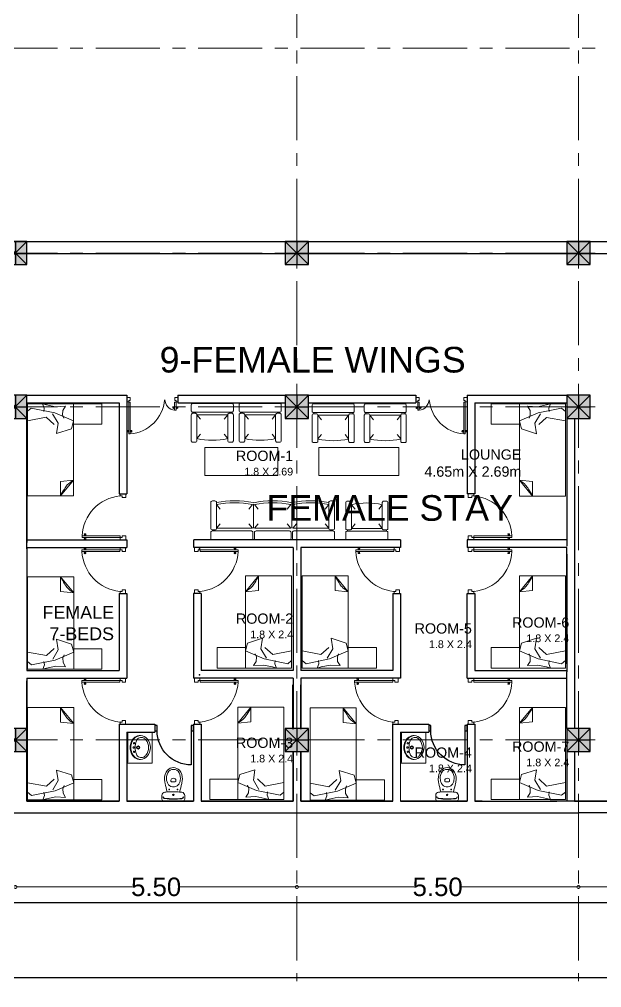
# Model space of a CAD drawing. Header units: metres. Extents: x 319894 to 3389272, y 120 to 6136017.
# Drawn here: x 321555.94 to 321567.32, y 3068002.62 to 3068021.51 of the extents above; entities that cross this region are included whole.
import ezdxf

# ---------------------------------------------------------------- set-up
doc = ezdxf.new("R2010")
doc.units = ezdxf.units.M
doc.header["$MEASUREMENT"] = 0
for name, pattern in [('CENTER', [2, 1.25, -0.25, 0.25, -0.25]), ('HIDDEN', [0.375, 0.25, -0.125]), ('RAYITAS', [0.375, 0.25, -0.125])]:
    doc.linetypes.add(name, pattern=pattern)
doc.layers.get('Defpoints').update_dxf_attribs({"color": 254})
for name, color, linetype, lineweight in [('a_MUEBLE ART', 4, 'Continuous', 5), ('centerline', 255, 'HIDDEN', 5), ('column', 50, 'Continuous', 30), ('DOORS', 4, 'Continuous', 0), ('Fixtures', 31, 'Continuous', 20), ('hatch', 252, 'Continuous', 15), ('Stairs', 31, 'Continuous', 20), ('wall', 4, 'Continuous', 30), ('window-door', 4, 'Continuous', 20)]:
    doc.layers.add(name, color=color, linetype=linetype, lineweight=lineweight)
for name, color, linetype in [('door_cad-block.com', 7, 'Continuous'), ('S-DIM', 7, 'Continuous'), ('TEXT', 255, 'Continuous'), ('TEXT @ 1', 255, 'Continuous')]:
    doc.layers.add(name, color=color, linetype=linetype)
doc.styles.get("Standard").update_dxf_attribs({"font": 'arial.ttf'})
doc.styles.add('TEXTS', font='swissl.ttf')
doc.dimstyles.new('DIMTEXT', dxfattribs={"dimscale": 0.4, "dimtxt": 0.9, "dimasz": 0.3, "dimexe": 0.05, "dimexo": 0.05, "dimgap": 0.05, "dimtad": 0, "dimzin": 1, "dimdsep": 46, "dimtxsty": 'TEXTS', "dimblk": 'DOTSMALL', "dimcen": 0.1, "dimclrd": 256, "dimclre": 6, "dimclrt": 3, "dimadec": 0, "dimazin": 0, "dimtfac": 0.15, "dimtix": 1, "dimtofl": 0, "dimtmove": 1, "dimatfit": 3, "dimldrblk": 'OPEN', "dimfxl": 1, "dimtolj": 1, "dimtzin": 0, "dimarcsym": 0})
doc.dimstyles.get("Standard").update_dxf_attribs({"dimtxt": 0.2, "dimasz": 0.18, "dimexe": 0.2, "dimexo": 0.2, "dimgap": 0.09, "dimtad": 1, "dimzin": 0, "dimdsep": 46, "dimtxsty": 'Standard', "dimblk": 'OBLIQUE', "dimcen": 0.09, "dimdle": 0.15, "dimclrt": 7, "dimadec": 0, "dimazin": 0, "dimtfac": 1, "dimtofl": 0, "dimtmove": 0, "dimatfit": 3, "dimfxl": 0.3, "dimfxlon": 1, "dimtfillclr": 2, "dimtolj": 1, "dimtzin": 0, "dimarcsym": 0})

# ---------------------------------------------------------------- blocks, each defined once
blk = doc.blocks.new('_DotSmall')
at = {"color": 0, "linetype": 'ByBlock', "const_width": 0.5}
blk.add_lwpolyline([(-0.0625, 0, 1), (0.0625, 0, 1)], format="xyb", close=True, dxfattribs=at)
blk = doc.blocks.new('*D904')
at = {"layer": 'Defpoints', "color": 0, "transparency": 16777216}
for p in [(322210.255, 3068056.698), (322215.75, 3068056.698), (322215.75, 3068056.698)]:
    blk.add_point(p, dxfattribs=at)
at = {"layer": 'S-DIM', "color": 6, "lineweight": -2, "transparency": 16777216}
blk.add_line((322210.255, 3068056.718), (322210.255, 3068056.718), dxfattribs=at)
at = {"layer": 'S-DIM', "lineweight": -2, "transparency": 16777216}
for p, q in [((322210.255, 3068056.698), (322212.535, 3068056.698)), ((322215.75, 3068056.698), (322213.47, 3068056.698))]:
    blk.add_line(p, q, dxfattribs=at)
at = {"layer": 'S-DIM', "lineweight": -2, "transparency": 16777216, "xscale": 0.12, "yscale": 0.12, "zscale": 0.12, "rotation": 180}
blk.add_blockref('_DotSmall', (322210.255, 3068056.698), dxfattribs=at)
at = {"layer": 'S-DIM', "lineweight": -2, "transparency": 16777216, "xscale": 0.12, "yscale": 0.12, "zscale": 0.12}
blk.add_blockref('_DotSmall', (322215.75, 3068056.698), dxfattribs=at)
at = {"layer": 'S-DIM', "color": 3, "transparency": 16777216, "insert": (322213.002, 3068056.698), "char_height": 0.36, "attachment_point": 5, "style": 'TEXTS'}
blk.add_mtext('\\A1;5.50', dxfattribs=at)
blk = doc.blocks.new('_Open')
at = {"color": 0, "linetype": 'ByBlock', "lineweight": -2}
for p, q in [((-1, 0.17), (0, 0)), ((-1, -0.17), (0, 0)), ((0, 0), (-1, 0))]:
    blk.add_line(p, q, dxfattribs=at)
blk = doc.blocks.new('*D905')
at = {"layer": 'Defpoints', "color": 0, "transparency": 16777216}
for p in [(322215.75, 3068056.698), (322221.25, 3068056.698), (322221.25, 3068056.698)]:
    blk.add_point(p, dxfattribs=at)
at = {"layer": 'S-DIM', "lineweight": -2, "transparency": 16777216}
for p, q in [((322215.75, 3068056.698), (322218.032, 3068056.698)), ((322221.25, 3068056.698), (322218.968, 3068056.698))]:
    blk.add_line(p, q, dxfattribs=at)
at = {"layer": 'S-DIM', "lineweight": -2, "transparency": 16777216, "xscale": 0.12, "yscale": 0.12, "zscale": 0.12, "rotation": 180}
blk.add_blockref('_DotSmall', (322215.75, 3068056.698), dxfattribs=at)
at = {"layer": 'S-DIM', "lineweight": -2, "transparency": 16777216, "xscale": 0.12, "yscale": 0.12, "zscale": 0.12}
blk.add_blockref('_DotSmall', (322221.25, 3068056.698), dxfattribs=at)
at = {"layer": 'S-DIM', "color": 3, "transparency": 16777216, "insert": (322218.5, 3068056.698), "char_height": 0.36, "attachment_point": 5, "style": 'TEXTS'}
blk.add_mtext('\\A1;5.50', dxfattribs=at)
blk = doc.blocks.new('*D908')
at = {"layer": 'Defpoints', "color": 0, "transparency": 16777216}
for p in [(322221.25, 3068056.698), (322227.25, 3068056.698), (322227.25, 3068056.698)]:
    blk.add_point(p, dxfattribs=at)
at = {"layer": 'S-DIM', "lineweight": -2, "transparency": 16777216}
for p, q in [((322221.25, 3068056.698), (322223.783, 3068056.698)), ((322227.25, 3068056.698), (322224.717, 3068056.698))]:
    blk.add_line(p, q, dxfattribs=at)
at = {"layer": 'S-DIM', "lineweight": -2, "transparency": 16777216, "xscale": 0.12, "yscale": 0.12, "zscale": 0.12, "rotation": 180}
blk.add_blockref('_DotSmall', (322221.25, 3068056.698), dxfattribs=at)
at = {"layer": 'S-DIM', "lineweight": -2, "transparency": 16777216, "xscale": 0.12, "yscale": 0.12, "zscale": 0.12}
blk.add_blockref('_DotSmall', (322227.25, 3068056.698), dxfattribs=at)
at = {"layer": 'S-DIM', "color": 3, "transparency": 16777216, "insert": (322224.25, 3068056.698), "char_height": 0.36, "attachment_point": 5, "style": 'TEXTS'}
blk.add_mtext('\\A1;6.00', dxfattribs=at)
blk = doc.blocks.new('column')
at = {"layer": 'hatch'}
h = blk.add_hatch(color=256, dxfattribs=at)
h.dxf.hatch_style = 1
h.paths.add_polyline_path([(0, 0), (0.45, 0), (0.45, 0.45), (0, 0.45)])
at = {"layer": 'column'}
for p, q in [((0, 0.45), (0.45, 0)), ((0, 0), (0.45, 0.45)), ((0.225, 0.45), (0.225, 0)), ((0, 0.225), (0.45, 0.225))]:
    blk.add_line(p, q, dxfattribs=at)
blk.add_lwpolyline([(0, 0), (0.45, 0), (0.45, 0.45), (0, 0.45)], close=True, dxfattribs=at)
blk = doc.blocks.new('3ftD')
at = {"layer": 'DOORS', "linetype": 'Continuous', "lineweight": 0}
for p, q in [((321543.95, 3067888.016), (321543.95, 3067887.91)), ((321544.85, 3067888.016), (321544.85, 3067887.91)), ((321543.997, 3067887.906), (321544.03, 3067887.906)), ((321543.997, 3067887.163), (321543.997, 3067887.906)), ((321544.03, 3067887.163), (321544.03, 3067887.906)), ((321543.996, 3067887.163), (321544.03, 3067887.163)), ((321544.03, 3067887.163), (321543.997, 3067887.163))]:
    blk.add_line(p, q, dxfattribs=at)
for points in [[(321543.95, 3067887.91), (321543.993, 3067887.91), (321543.993, 3067887.946), (321544.028, 3067887.946), (321544.028, 3067888.016), (321543.95, 3067888.016)], [(321544.85, 3067887.91), (321544.807, 3067887.91), (321544.807, 3067887.946), (321544.773, 3067887.946), (321544.773, 3067888.016), (321544.85, 3067888.016)]]:
    blk.add_lwpolyline(points, dxfattribs=at)
for points in [[(321543.996, 3067887.198), (321543.996, 3067887.253), (321543.987, 3067887.228), (321543.983, 3067887.228, -0.414214), (321543.98, 3067887.231, 0.990713), (321543.958, 3067887.228), (321543.958, 3067887.22)], [(321544.03, 3067887.198), (321544.03, 3067887.253), (321544.039, 3067887.228), (321544.043, 3067887.228, 0.414214), (321544.046, 3067887.231, -0.990713), (321544.068, 3067887.228), (321544.068, 3067887.22)], [(321543.996, 3067887.25), (321543.996, 3067887.195), (321543.987, 3067887.219), (321543.983, 3067887.219, 0.414214), (321543.98, 3067887.217, -0.990713), (321543.958, 3067887.22), (321543.958, 3067887.228)], [(321544.03, 3067887.25), (321544.03, 3067887.195), (321544.039, 3067887.219), (321544.043, 3067887.219, -0.414214), (321544.046, 3067887.217, 0.990713), (321544.068, 3067887.22), (321544.068, 3067887.228)]]:
    blk.add_lwpolyline(points, format="xyb", dxfattribs=at)
for points in [[(321543.955, 3067887.226), (321543.958, 3067887.226), (321543.958, 3067887.222), (321543.955, 3067887.222)], [(321544.071, 3067887.226), (321544.068, 3067887.226), (321544.068, 3067887.222), (321544.071, 3067887.222)]]:
    blk.add_lwpolyline(points, close=True, dxfattribs=at)
for centre in [(321543.993, 3067887.906), (321544.808, 3067887.906)]:
    blk.add_circle(centre, 0.00366, dxfattribs=at)
at = {"layer": 'window-door'}
blk.add_arc((321543.984, 3067887.99), 0.828, 273.1587, 353.9278, dxfattribs=at)
blk = doc.blocks.new('*U764')
at = {"layer": 'DOORS', "linetype": 'Continuous', "lineweight": 0}
for p, q in [((8137.3, -1857.9), (8142, -1857.9)), ((8142.2, -1860), (8142.2, -1861.5)), ((8150.8, -1860), (8142.2, -1860)), ((8150.8, -1861.5), (8142.2, -1861.5)), ((8150.8, -1860), (8150.8, -1861.5)), ((8150.8, -1861.5), (8150.8, -1860)), ((8137.3, -1912), (8142, -1912)), ((8142.2, -1909.9), (8142.2, -1908.4)), ((8175.6, -1908.4), (8142.2, -1908.4)), ((8175.6, -1909.9), (8142.2, -1909.9)), ((8175.6, -1909.9), (8175.6, -1908.4)), ((8175.6, -1908.4), (8175.6, -1909.9))]:
    blk.add_line(p, q, dxfattribs=at)
for points in [[(8142, -1857.9), (8142, -1859.9), (8140.4, -1859.9), (8140.4, -1861.4), (8137.3, -1861.4), (8137.3, -1857.9)], [(8142, -1912), (8142, -1910), (8140.4, -1910), (8140.4, -1908.5), (8137.3, -1908.5), (8137.3, -1912)]]:
    blk.add_lwpolyline(points, dxfattribs=at)
for points in [[(8149.2, -1860), (8146.8, -1860), (8147.9, -1859.6), (8147.9, -1859.4, 0.414214), (8147.8, -1859.3, -0.990713), (8147.9, -1858.3), (8148.2, -1858.3)], [(8149.2, -1861.5), (8146.8, -1861.5), (8147.9, -1861.9), (8147.9, -1862.1, -0.414214), (8147.8, -1862.2, 0.990713), (8147.9, -1863.2), (8148.2, -1863.2)], [(8146.9, -1860), (8149.4, -1860), (8148.3, -1859.6), (8148.3, -1859.4, -0.414214), (8148.4, -1859.3, 0.990713), (8148.2, -1858.3), (8147.9, -1858.3)], [(8146.9, -1861.5), (8149.4, -1861.5), (8148.3, -1861.9), (8148.3, -1862.1, 0.414214), (8148.4, -1862.2, -0.990713), (8148.2, -1863.2), (8147.9, -1863.2)], [(8174.1, -1908.4), (8171.6, -1908.4), (8172.7, -1907.9), (8172.7, -1907.8, 0.414214), (8172.6, -1907.7, -0.990713), (8172.7, -1906.6), (8173.1, -1906.6)], [(8171.7, -1908.4), (8174.2, -1908.4), (8173.1, -1907.9), (8173.1, -1907.8, -0.414214), (8173.2, -1907.7, 0.990713), (8173.1, -1906.6), (8172.7, -1906.6)], [(8174.1, -1909.9), (8171.6, -1909.9), (8172.7, -1910.3), (8172.7, -1910.5, -0.414214), (8172.6, -1910.6, 0.990713), (8172.7, -1911.6), (8173.1, -1911.6)], [(8171.7, -1909.9), (8174.2, -1909.9), (8173.1, -1910.3), (8173.1, -1910.5, 0.414214), (8173.2, -1910.6, -0.990713), (8173.1, -1911.6), (8172.7, -1911.6)]]:
    blk.add_lwpolyline(points, format="xyb", dxfattribs=at)
for points in [[(8148, -1858.2), (8148, -1858.3), (8148.2, -1858.3), (8148.2, -1858.2)], [(8148, -1863.4), (8148, -1863.2), (8148.2, -1863.2), (8148.2, -1863.4)], [(8172.8, -1906.5), (8172.8, -1906.6), (8173, -1906.6), (8173, -1906.5)], [(8172.8, -1911.7), (8172.8, -1911.6), (8173, -1911.6), (8173, -1911.7)]]:
    blk.add_lwpolyline(points, close=True, dxfattribs=at)
for centre in [(8142.2, -1859.9), (8142.2, -1910)]:
    blk.add_circle(centre, 0.165, dxfattribs=at)
at = {"layer": 'window-door'}
for centre, radius, start, end in [((8138.7, -1859.8), 12.2, 274.3787, 351.9271), ((8136.2, -1911.5), 39.6, 4.4787, 84.983)]:
    blk.add_arc(centre, radius, start, end, dxfattribs=at)
blk = doc.blocks.new('SALOND')
for p, q in [((-1175, -194), (-1175, -173)), ((1180, -194), (1180, -173)), ((-391, -224), (-1095, -224)), ((-1095, -224), (-1025, -311)), ((-391, -224), (-461, -311)), ((-350, -224), (354, -224)), ((-350, -224), (-280, -311)), ((-350, -224), (-280, -311)), ((354, -224), (284, -311)), ((395, -224), (1099, -224)), ((395, -224), (465, -311)), ((1099, -224), (1029, -311)), ((-1095, -687), (-1025, -600)), ((-391, -687), (-461, -600)), ((-350, -687), (-280, -600)), ((354, -687), (284, -600)), ((395, -687), (465, -600)), ((1099, -687), (1029, -600))]:
    blk.add_line(p, q)
for points in [[(-383, -143), (-383, -30, 0.414214), (-413, 0), (-1175, 0, 0.414214), (-1205, -30), (-1205, -143, 0.414214), (-1175, -173), (-413, -173, 0.414214)], [(-357, -143), (-357, -30, -0.414214), (-327, 0), (327, 0, -0.414214), (357, -30), (357, -143, -0.414214), (327, -173), (-327, -173, -0.414214)], [(388, -143), (388, -30, -0.414214), (418, 0), (1180, 0, -0.414214), (1210, -30), (1210, -143, -0.414214), (1180, -173), (418, -173, -0.414214)], [(-1205, -224), (-1205, -728, 0.414214), (-1175, -758), (-1125, -758, 0.414214), (-1095, -728), (-1095, -224, 0.414214), (-1125, -194), (-1175, -194, 0.414214)], [(1210, -224), (1210, -728, -0.414214), (1180, -758), (1129, -758, -0.414214), (1099, -728), (1099, -224, -0.414214), (1129, -194), (1180, -194, -0.414214)]]:
    blk.add_lwpolyline(points, format="xyb", close=True)
for points in [[(-369, -225), (-369, -695)], [(376, -225), (376, -695)]]:
    blk.add_lwpolyline(points)
for centre, radius, start, end in [((-743, 1140), 1861, 259.0974, 280.9026), ((-743, 1160), 1921, 259.442, 280.9026), ((2, 1160), 1921, 258.8192, 281.1808), ((2, 1140), 1861, 259.0974, 280.9026), ((747, 1160), 1921, 259.0974, 280.558), ((747, 1140), 1861, 259.0974, 280.9026)]:
    blk.add_arc(centre, radius, start, end)
blk = doc.blocks.new('GHE-BANH')
for p, q in [((-301, -34), (-231, -120)), ((301, -34), (231, -120)), ((-381, -527), (-381, -548)), ((-301, -497), (-231, -410)), ((-301, -497), (301, -497)), ((301, -497), (231, -410)), ((381, -527), (381, -548))]:
    blk.add_line(p, q)
for points in [[(-411, -497), (-411, 7, -0.414214), (-381, 37), (-331, 37, -0.414214), (-301, 7), (-301, -497, -0.414214), (-331, -527), (-381, -527, -0.414214)], [(411, -497), (411, 7, 0.414214), (381, 37), (331, 37, 0.414214), (301, 7), (301, -497, 0.414214), (331, -527), (381, -527, 0.414214)], [(-411, -578), (-411, -691, 0.414214), (-381, -721), (381, -721, 0.414214), (411, -691), (411, -578, 0.414214), (381, -548), (-381, -548, 0.414214)]]:
    blk.add_lwpolyline(points, format="xyb", close=True)
blk.add_arc((0, -1362), 1362, 77.2483, 102.7517)
blk = doc.blocks.new('ca_ba_wc057')
at = {"layer": 'a_MUEBLE ART', "color": 8}
for p, q in [((0, -4), (-1.1, -4)), ((0, -4), (1.1, -4)), ((-4.8, -41.3), (-4.8, -39.3)), ((4.8, -41.3), (4.8, -39.3))]:
    blk.add_line(p, q, dxfattribs=at)
at = {"layer": 'a_MUEBLE ART'}
blk.add_lwpolyline([(-16.3, -34.8, -0.017322), (-12.2, -18, -0.007818), (-16.6, -17.5, -0.379899), (-22.2, -11.2), (-22.2, -4, -0.414214), (-18.2, 0), (0, 0), (18.2, 0, -0.414214), (22.2, -4), (22.2, -11.2, -0.379899), (16.6, -17.5, -0.007818), (12.2, -18, -0.017322), (16.3, -34.8, -0.034533), (17.5, -43, -0.180901), (11.8, -60.3, -0.210568), (0, -65.5, -0.210568), (-11.8, -60.3, -0.180901), (-17.5, -43, -0.034533)], format="xyb", close=True, dxfattribs=at)
at = {"layer": 'a_MUEBLE ART', "color": 8}
for centre, radius in [((0, -12.2), 1.35), ((0, -12.2), 1.35), ((-8, -23), 0.75), ((8, -23), 0.75)]:
    blk.add_circle(centre, radius, dxfattribs=at)
for centre, radius, start, end in [((-16, -8.9), 4, 96.2719, 180), ((-16, -9.6), 4, 96.2141, 169.7572), ((0, -154), 149.3, 90, 96.3306), ((0, -154), 150, 90, 96.2719), ((0, -154), 150, 83.7281, 90), ((0, -154), 149.3, 83.6694, 90), ((16, -8.9), 4, 0, 83.7281), ((16, -9.6), 4, 10.2428, 83.7859), ((0, -67.6), 30, 90, 96.6492), ((0, -67.6), 30, 83.3508, 90), ((-3.3, -39.3), 1.5, 96.6492, 180), ((-1.8, -41.3), 3, 180, 233.1301), ((0, -38.9), 6, 233.1301, 270), ((0, -38.9), 6, 270, 306.8699), ((3.3, -39.3), 1.5, 0, 83.3508), ((1.8, -41.3), 3, 306.8699, 0)]:
    blk.add_arc(centre, radius, start, end, dxfattribs=at)
at = {"layer": 'a_MUEBLE ART'}
for centre, radius, start, end in [((0, 121.9), 140.4, 264.9986, 270), ((0, 121.9), 140.4, 270, 275.0014), ((11.2, -45.8), 25, 152.5973, 168.3805), ((-0.7, -39.6), 11.6, 96.2419, 152.5973), ((0, -46), 18, 90, 96.2419), ((0, -46), 18, 83.7581, 90), ((0.7, -39.6), 11.6, 27.4027, 83.7581), ((-11.2, -45.8), 25, 11.6195, 27.4027), ((7.9, -45.1), 21.6, 168.3805, 209.1161), ((0, -49.5), 12.6, 209.1161, 270), ((0, -49.5), 12.6, 270, 330.8839), ((-7.9, -45.1), 21.6, 330.8839, 11.6195)]:
    blk.add_arc(centre, radius, start, end, dxfattribs=at)
blk = doc.blocks.new('*U950')
at = {"color": 0, "linetype": 'ByBlock', "ltscale": 10}
blk.add_lwpolyline([(-50, 0), (-50, 800, 0.414214), (-850, 0)], format="xyb", dxfattribs=at)
at = {"color": 0}
for points in [[(-900, 0), (-850, 0), (-850, -121), (-900, -121)], [(-50, 0), (0, 0), (0, -121), (-50, -121)]]:
    blk.add_lwpolyline(points, close=True, dxfattribs=at)
blk = doc.blocks.new('cell bed1')
at = {"layer": 'Fixtures'}
for p, q in [((2034189, -167492), (2034446, -167181)), ((2034446, -167181), (2034189, -167208)), ((2034189, -167208), (2034189, -167492))]:
    blk.add_line(p, q, dxfattribs=at)
blk.add_lwpolyline([(2034446, -167492), (2034446, -165692), (2033546, -165692), (2033546, -167492)], close=True, dxfattribs=at)
at = {"layer": 'Fixtures', "linetype": 'ByBlock', "lineweight": 0}
for points in [[(2034036, -165889), (2034143, -166070), (2034112, -166274), (2034405, -166182), (2034446, -166026), (2034081, -165870), (2033621, -165778), (2033546, -165839), (2033546, -166026), (2033913, -165956), (2034065, -166095)], [(2034288, -165740), (2034093, -165751), (2033916, -165714), (2033841, -165694), (2033872, -165777), (2033864, -165843)], [(2034256, -165972), (2034233, -165910), (2034237, -165822), (2034288, -165740)]]:
    blk.add_lwpolyline(points, dxfattribs=at)
at = {"layer": 'Fixtures'}
blk.add_open_spline([(2034189, -167483), (2034205, -167455), (2034280, -167338), (2034324, -167266), (2034400, -167213), (2034446, -167181)], degree=3, knots=[58.285176, 58.285176, 58.285176, 58.285176, 153.797631, 253.744613, 409.43508, 409.43508, 409.43508, 409.43508], dxfattribs=at)
blk = doc.blocks.new('_Oblique')
at = {"color": 0, "linetype": 'ByBlock', "lineweight": -2}
blk.add_line((-0.5, -0.5), (0.5, 0.5), dxfattribs=at)
blk = doc.blocks.new('*D969')
at = {"layer": 'Defpoints', "color": 0, "transparency": 16777216}
for p in [(321535.138, 3068007.679), (321573.088, 3068006.529), (321573.088, 3068002.822)]:
    blk.add_point(p, dxfattribs=at)
at = {"layer": 'S-DIM', "color": 0, "lineweight": -2, "transparency": 16777216}
for p, q in [((321535.138, 3068003.122), (321535.138, 3068002.622)), ((321573.088, 3068003.122), (321573.088, 3068002.622)), ((321534.988, 3068002.822), (321573.238, 3068002.822))]:
    blk.add_line(p, q, dxfattribs=at)
at = {"layer": 'S-DIM', "color": 0, "lineweight": -2, "transparency": 16777216, "xscale": 0.18, "yscale": 0.18, "zscale": 0.18, "rotation": 180}
blk.add_blockref('_Oblique', (321535.138, 3068002.822), dxfattribs=at)
at = {"layer": 'S-DIM', "color": 0, "lineweight": -2, "transparency": 16777216, "xscale": 0.18, "yscale": 0.18, "zscale": 0.18}
blk.add_blockref('_Oblique', (321573.088, 3068002.822), dxfattribs=at)
at = {"layer": 'S-DIM', "color": 7, "transparency": 16777216, "insert": (321554.113, 3068003.014), "char_height": 0.2, "attachment_point": 5}
blk.add_mtext('\\A1;37.95', dxfattribs=at)
blk = doc.blocks.new('*D970')
at = {"layer": 'Defpoints', "color": 0, "transparency": 16777216}
for p in [(321535.138, 3068007.728), (321573.085, 3068006.529), (321573.085, 3068004.284)]:
    blk.add_point(p, dxfattribs=at)
at = {"layer": 'S-DIM', "color": 0, "lineweight": -2, "transparency": 16777216}
for p, q in [((321535.138, 3068004.584), (321535.138, 3068004.084)), ((321573.085, 3068004.584), (321573.085, 3068004.084)), ((321534.988, 3068004.284), (321573.235, 3068004.284))]:
    blk.add_line(p, q, dxfattribs=at)
at = {"layer": 'S-DIM', "color": 0, "lineweight": -2, "transparency": 16777216, "xscale": 0.18, "yscale": 0.18, "zscale": 0.18, "rotation": 180}
blk.add_blockref('_Oblique', (321535.138, 3068004.284), dxfattribs=at)
at = {"layer": 'S-DIM', "color": 0, "lineweight": -2, "transparency": 16777216, "xscale": 0.18, "yscale": 0.18, "zscale": 0.18}
blk.add_blockref('_Oblique', (321573.085, 3068004.284), dxfattribs=at)
at = {"layer": 'S-DIM', "color": 7, "transparency": 16777216, "insert": (321554.112, 3068004.476), "char_height": 0.2, "attachment_point": 5}
blk.add_mtext('\\A1;37.95', dxfattribs=at)
blk = doc.blocks.new('FINAL GRIDTOP FLOOR')
at = {"layer": 'centerline', "linetype": 'CENTER'}
for p, q in [((322215.75, 3068092.516), (322215.75, 3068054.857)), ((322215.75, 3068092.516), (322215.75, 3068054.857)), ((322221.25, 3068092.516), (322221.25, 3068054.857)), ((322221.25, 3068092.516), (322221.25, 3068054.857)), ((322221.25, 3068092.516), (322221.25, 3068054.857)), ((322221.25, 3068092.516), (322221.25, 3068054.857)), ((322233.073, 3068073.066), (322185.967, 3068073.066)), ((322233.073, 3068069.066), (322185.967, 3068069.066)), ((322233.073, 3068069.066), (322185.967, 3068069.066)), ((322233.073, 3068066.066), (322185.967, 3068066.066)), ((322233.073, 3068066.066), (322185.967, 3068066.066)), ((322233.073, 3068059.566), (322185.967, 3068059.566))]:
    blk.add_line(p, q, dxfattribs=at)
at = {"layer": 'wall'}
for p in [(322210.03, 3068068.841), (322215.525, 3068068.841), (322221.025, 3068068.841), (322210.03, 3068065.841), (322215.525, 3068065.841), (322221.025, 3068065.841), (322210.03, 3068059.341), (322215.525, 3068059.341), (322221.025, 3068059.341)]:
    blk.add_blockref('column', p, dxfattribs=at)
at = {"layer": 'S-DIM'}
for base, p1, p2, picture, middle in [((322215.749954, 3068056.698041), (322210.254953, 3068056.698006), (322215.749954, 3068056.698041), '*D904', (322213.002454, 3068056.698041)), ((322221.25, 3068056.698), (322215.75, 3068056.698), (322221.25, 3068056.698), '*D905', (322218.5, 3068056.698)), ((322227.25, 3068056.698), (322221.25, 3068056.698), (322227.25, 3068056.698), '*D908', (322224.25, 3068056.698))]:
    dim = blk.add_linear_dim(base=base, p1=p1, p2=p2, dimstyle='DIMTEXT', dxfattribs=at)
    dim.commit()
    dim.dimension.update_dxf_attribs({"geometry": picture, "text_midpoint": middle})

msp = doc.modelspace()

# ---------------------------------------------------------------- linework, layer by layer
at = {"layer": 'a_MUEBLE ART', "color": 8}
for p, q in [((321558.042, 3068007.592), (321558.064, 3068007.592)), ((321558.064, 3068007.592), (321558.064, 3068007.018)), ((321563.388, 3068007.592), (321563.41, 3068007.592)), ((321563.41, 3068007.592), (321563.41, 3068007.018)), ((321558.043, 3068007.018), (321558.064, 3068007.018)), ((321563.388, 3068007.018), (321563.41, 3068007.018))]:
    msp.add_line(p, q, dxfattribs=at)
at = {"layer": 'a_MUEBLE ART'}
msp.add_lwpolyline([(321558.043, 3068007.004), (321558.535, 3068007.004), (321558.535, 3068007.609), (321558.042, 3068007.609)], close=True, dxfattribs=at)
msp.add_lwpolyline([(321563.388, 3068007.004), (321563.881, 3068007.004), (321563.881, 3068007.609), (321563.388, 3068007.609), (321563.388, 3068006.259)], dxfattribs=at)
at = {"layer": 'a_MUEBLE ART', "color": 8, "linetype": 'RAYITAS'}
for centre in [(321558.184, 3068007.39), (321563.53, 3068007.39), (321558.184, 3068007.223), (321563.53, 3068007.223)]:
    msp.add_circle(centre, 0.0125, dxfattribs=at)
at = {"layer": 'a_MUEBLE ART', "color": 8}
for centre, radius in [((321558.174, 3068007.307), 0.0146), ((321558.263, 3068007.307), 0.0313), ((321558.263, 3068007.307), 0.0192), ((321563.519, 3068007.307), 0.0146), ((321563.609, 3068007.307), 0.0313), ((321563.609, 3068007.307), 0.0192)]:
    msp.add_circle(centre, radius, dxfattribs=at)
at = {"layer": 'a_MUEBLE ART'}
for centre, radius, start, end in [((321558.401, 3068007.307), 0.294, 157.2856, 180), ((321558.401, 3068007.307), 0.28, 158.7467, 180), ((321558.339, 3068007.327), 0.215, 97.4953, 97.4953), ((321558.339, 3068007.286), 0.215, 262.5047, 262.5047), ((321558.311, 3068007.344), 0.196, 90, 157.2856), ((321558.339, 3068007.327), 0.215, 100.9967, 157.8207), ((321558.583, 3068007.307), 0.376, 159.6415, 180), ((321558.326, 3068007.402), 0.101, 62.931, 159.6415), ((321558.311, 3068007.373), 0.167, 39.0829, 90), ((321558.311, 3068007.373), 0.134, 39.0829, 62.931), ((321558.229, 3068007.307), 0.24, 360, 39.0829), ((321558.229, 3068007.307), 0.273, 360, 39.0829), ((321563.746, 3068007.307), 0.294, 157.2856, 180), ((321563.746, 3068007.307), 0.28, 158.7467, 180), ((321563.685, 3068007.327), 0.215, 97.4953, 97.4953), ((321563.685, 3068007.286), 0.215, 262.5047, 262.5047), ((321563.657, 3068007.344), 0.196, 90, 157.2856), ((321563.685, 3068007.327), 0.215, 100.9967, 157.8207), ((321563.929, 3068007.307), 0.376, 159.6415, 180), ((321563.671, 3068007.402), 0.101, 62.931, 159.6415), ((321563.657, 3068007.373), 0.167, 39.0829, 90), ((321563.657, 3068007.373), 0.134, 39.0829, 62.931), ((321563.574, 3068007.307), 0.24, 360, 39.0829), ((321563.574, 3068007.307), 0.273, 360, 39.0829), ((321558.401, 3068007.307), 0.294, 180, 202.7144), ((321558.401, 3068007.307), 0.28, 180, 201.2533), ((321558.583, 3068007.307), 0.376, 180, 200.3585), ((321558.229, 3068007.307), 0.24, 320.9171, 360), ((321558.229, 3068007.307), 0.273, 320.9171, 360), ((321563.746, 3068007.307), 0.294, 180, 202.7144), ((321563.746, 3068007.307), 0.28, 180, 201.2533), ((321563.929, 3068007.307), 0.376, 180, 200.3585), ((321563.574, 3068007.307), 0.24, 320.9171, 360), ((321563.574, 3068007.307), 0.273, 320.9171, 360), ((321558.311, 3068007.269), 0.196, 202.7144, 270), ((321558.339, 3068007.286), 0.215, 202.1793, 259.0033), ((321558.326, 3068007.211), 0.101, 200.3585, 297.069), ((321558.311, 3068007.24), 0.167, 270, 320.9171), ((321558.311, 3068007.24), 0.134, 297.069, 320.9171), ((321563.657, 3068007.269), 0.196, 202.7144, 270), ((321563.685, 3068007.286), 0.215, 202.1793, 259.0033), ((321563.671, 3068007.211), 0.101, 200.3585, 297.069), ((321563.657, 3068007.24), 0.167, 270, 320.9171), ((321563.657, 3068007.24), 0.134, 297.069, 320.9171)]:
    msp.add_arc(centre, radius, start, end, dxfattribs=at)
at = {"layer": 'DOORS', "linetype": 'Continuous', "lineweight": 0}
for p, q in [((321562.492, 3068008.612), (321562.492, 3068008.579)), ((321562.492, 3068008.579), (321562.492, 3068008.612)), ((321562.492, 3068008.612), (321563.235, 3068008.612)), ((321562.492, 3068008.579), (321563.235, 3068008.579)), ((321563.235, 3068008.612), (321563.235, 3068008.579)), ((321563.345, 3068008.659), (321563.238, 3068008.659)), ((321563.345, 3068007.759), (321563.238, 3068007.759))]:
    msp.add_line(p, q, dxfattribs=at)
for points in [[(321562.578, 3068008.612), (321562.524, 3068008.612), (321562.548, 3068008.622), (321562.548, 3068008.626, 0.414214), (321562.546, 3068008.628, -0.990713), (321562.549, 3068008.651), (321562.556, 3068008.651)], [(321562.578, 3068008.579), (321562.524, 3068008.579), (321562.548, 3068008.57), (321562.548, 3068008.566, -0.414214), (321562.546, 3068008.563, 0.990713), (321562.549, 3068008.541), (321562.556, 3068008.541)], [(321562.527, 3068008.612), (321562.581, 3068008.612), (321562.557, 3068008.622), (321562.557, 3068008.626, -0.414214), (321562.559, 3068008.628, 0.990713), (321562.556, 3068008.651), (321562.549, 3068008.651)], [(321562.527, 3068008.579), (321562.581, 3068008.579), (321562.557, 3068008.57), (321562.557, 3068008.566, 0.414214), (321562.559, 3068008.563, -0.990713), (321562.556, 3068008.541), (321562.549, 3068008.541)]]:
    msp.add_lwpolyline(points, format="xyb", dxfattribs=at)
for points in [[(321562.555, 3068008.654), (321562.555, 3068008.651), (321562.55, 3068008.651), (321562.55, 3068008.654)], [(321562.555, 3068008.538), (321562.555, 3068008.541), (321562.55, 3068008.541), (321562.55, 3068008.538)]]:
    msp.add_lwpolyline(points, close=True, dxfattribs=at)
for points in [[(321563.238, 3068008.659), (321563.238, 3068008.616), (321563.275, 3068008.616), (321563.275, 3068008.581), (321563.345, 3068008.581), (321563.345, 3068008.659)], [(321563.238, 3068007.759), (321563.238, 3068007.802), (321563.275, 3068007.802), (321563.275, 3068007.836), (321563.345, 3068007.836), (321563.345, 3068007.759)]]:
    msp.add_lwpolyline(points, dxfattribs=at)
for centre in [(321563.235, 3068008.616), (321563.235, 3068007.801)]:
    msp.add_circle(centre, 0.00366, dxfattribs=at)
at = {"layer": 'Fixtures'}
for points in [[(321557.552, 3068014.015), (321557.552, 3068013.615), (321557.003, 3068013.615), (321557.003, 3068014.015)], [(321565.159, 3068014.012), (321565.159, 3068013.612), (321565.709, 3068013.612), (321565.709, 3068014.012)], [(321560.995, 3068012.616), (321559.564, 3068012.616), (321559.564, 3068013.162), (321560.995, 3068013.162)], [(321563.355, 3068012.616), (321561.791, 3068012.616), (321561.791, 3068013.162), (321563.355, 3068013.162)], [(321557.556, 3068008.835), (321557.556, 3068009.235), (321557.006, 3068009.235), (321557.006, 3068008.835)], [(321559.81, 3068008.856), (321559.81, 3068009.256), (321560.359, 3068009.256), (321560.359, 3068008.856)], [(321562.916, 3068008.856), (321562.916, 3068009.256), (321562.367, 3068009.256), (321562.367, 3068008.856)], [(321565.159, 3068008.856), (321565.159, 3068009.256), (321565.709, 3068009.256), (321565.709, 3068008.856)], [(321557.556, 3068006.285), (321557.556, 3068006.685), (321557.006, 3068006.685), (321557.006, 3068006.285)], [(321559.662, 3068006.291), (321559.662, 3068006.691), (321560.211, 3068006.691), (321560.211, 3068006.291)], [(321563.073, 3068006.279), (321563.073, 3068006.679), (321562.523, 3068006.679), (321562.523, 3068006.279)], [(321565.159, 3068006.29), (321565.159, 3068006.69), (321565.709, 3068006.69), (321565.709, 3068006.29)]]:
    msp.add_lwpolyline(points, close=True, dxfattribs=at)
at = {"layer": 'wall'}
for p, q in [((321549.588, 3068017.178), (321572.858, 3068017.178)), ((321549.588, 3068016.948), (321572.858, 3068016.948)), ((321556.066, 3068014.179), (321558.042, 3068014.179)), ((321556.088, 3068014.029), (321557.892, 3068014.029)), ((321557.892, 3068014.029), (321557.892, 3068012.259)), ((321558.042, 3068014.179), (321558.042, 3068012.259)), ((321559.042, 3068014.179), (321561.138, 3068014.179)), ((321559.042, 3068014.179), (321559.042, 3068014.029)), ((321559.042, 3068014.029), (321561.138, 3068014.029)), ((321561.588, 3068014.179), (321563.688, 3068014.179)), ((321561.588, 3068014.029), (321563.688, 3068014.029)), ((321563.688, 3068014.179), (321563.688, 3068014.029)), ((321564.688, 3068014.179), (321564.688, 3068012.259)), ((321564.688, 3068014.179), (321566.638, 3068014.179)), ((321564.838, 3068014.029), (321564.838, 3068012.259)), ((321564.838, 3068014.029), (321566.638, 3068014.029)), ((321556.088, 3068011.18), (321556.088, 3068013.729)), ((321566.638, 3068013.729), (321566.638, 3068011.232)), ((321566.788, 3068013.717), (321566.788, 3068013.032)), ((321566.788, 3068013.103), (321566.788, 3068007.679)), ((321556.088, 3068012.879), (321556.088, 3068011.679)), ((321557.892, 3068012.259), (321558.042, 3068012.259)), ((321564.838, 3068012.259), (321564.688, 3068012.259)), ((321556.088, 3068012.006), (321556.088, 3068011.359)), ((321556.088, 3068011.757), (321556.088, 3068011.307)), ((321556.089, 3068011.307), (321556.089, 3068011.764)), ((321556.088, 3068011.359), (321558.042, 3068011.359)), ((321556.088, 3068011.209), (321556.088, 3068010.805)), ((321556.088, 3068011.209), (321558.042, 3068011.209)), ((321558.042, 3068011.359), (321558.042, 3068011.209)), ((321561.317, 3068011.359), (321559.353, 3068011.359)), ((321559.353, 3068011.209), (321559.353, 3068011.359)), ((321561.289, 3068011.209), (321559.353, 3068011.209)), ((321561.289, 3068011.209), (321561.289, 3068010.763)), ((321563.388, 3068011.359), (321561.313, 3068011.359)), ((321563.388, 3068011.209), (321561.439, 3068011.209)), ((321561.439, 3068011.209), (321561.439, 3068010.763)), ((321563.388, 3068011.359), (321563.388, 3068011.209)), ((321564.688, 3068011.359), (321564.688, 3068011.209)), ((321566.638, 3068011.359), (321564.688, 3068011.359)), ((321566.638, 3068011.209), (321564.688, 3068011.209)), ((321566.638, 3068008.936), (321566.638, 3068011.209)), ((321556.088, 3068011.157), (321556.088, 3068010.867)), ((321556.088, 3068011.03), (321556.088, 3068008.809)), ((321561.289, 3068011.082), (321561.289, 3068010.477)), ((321561.439, 3068011.082), (321561.439, 3068008.809)), ((321566.638, 3068011.082), (321566.638, 3068008.786)), ((321556.088, 3068010.63), (321556.088, 3068009.74)), ((321561.289, 3068010.613), (321561.289, 3068008.809)), ((321557.892, 3068010.309), (321557.892, 3068008.809)), ((321557.892, 3068010.309), (321558.042, 3068010.309)), ((321558.042, 3068010.309), (321558.042, 3068008.659)), ((321559.342, 3068010.309), (321559.342, 3068008.659)), ((321559.492, 3068010.309), (321559.342, 3068010.309)), ((321559.492, 3068010.309), (321559.492, 3068008.809)), ((321563.238, 3068010.309), (321563.238, 3068008.809)), ((321563.238, 3068010.309), (321563.388, 3068010.309)), ((321563.388, 3068010.309), (321563.388, 3068008.659)), ((321564.688, 3068008.659), (321564.688, 3068010.309)), ((321564.688, 3068010.309), (321564.838, 3068010.309)), ((321564.838, 3068010.309), (321564.838, 3068008.936)), ((321564.838, 3068010.309), (321564.838, 3068008.809)), ((321556.088, 3068008.809), (321557.892, 3068008.809)), ((321561.289, 3068008.809), (321559.492, 3068008.809)), ((321563.238, 3068008.809), (321561.439, 3068008.809)), ((321564.838, 3068008.809), (321566.638, 3068008.809)), ((321566.638, 3068007.679), (321566.638, 3068008.786)), ((321566.788, 3068008.809), (321566.791, 3068008.809)), ((321556.088, 3068008.659), (321556.088, 3068007.667)), ((321556.088, 3068008.659), (321558.042, 3068008.659)), ((321556.088, 3068008.607), (321556.088, 3068007.672)), ((321556.088, 3068007.667), (321556.088, 3068008.607)), ((321556.089, 3068007.667), (321556.089, 3068008.607)), ((321561.289, 3068008.659), (321559.342, 3068008.659)), ((321561.289, 3068008.659), (321561.289, 3068007.667)), ((321563.388, 3068008.659), (321561.439, 3068008.659)), ((321561.439, 3068008.659), (321561.439, 3068007.667)), ((321564.688, 3068008.659), (321566.638, 3068008.659)), ((321566.788, 3068008.659), (321566.791, 3068008.659)), ((321556.088, 3068008.433), (321556.088, 3068007.672)), ((321561.288, 3068007.667), (321561.288, 3068008.532)), ((321561.289, 3068008.532), (321561.289, 3068007.667)), ((321561.289, 3068007.667), (321561.289, 3068008.532)), ((321561.438, 3068007.667), (321561.438, 3068008.532)), ((321561.439, 3068008.532), (321561.439, 3068007.667)), ((321561.439, 3068007.667), (321561.439, 3068008.532)), ((321561.289, 3068008.254), (321561.289, 3068007.679)), ((321561.439, 3068008.254), (321561.439, 3068007.679)), ((321557.892, 3068007.759), (321557.892, 3068006.259)), ((321557.892, 3068007.759), (321558.042, 3068007.759)), ((321557.892, 3068007.759), (321558.592, 3068007.759)), ((321558.042, 3068007.609), (321558.042, 3068006.259)), ((321558.042, 3068007.609), (321558.592, 3068007.609)), ((321558.592, 3068007.759), (321558.592, 3068007.609)), ((321559.342, 3068007.759), (321559.342, 3068006.259)), ((321559.342, 3068007.759), (321559.492, 3068007.759)), ((321559.492, 3068007.759), (321559.492, 3068006.259)), ((321563.238, 3068006.259), (321563.238, 3068007.759)), ((321563.238, 3068007.759), (321563.938, 3068007.759)), ((321563.388, 3068007.609), (321563.938, 3068007.609)), ((321563.938, 3068007.759), (321563.938, 3068007.609)), ((321564.688, 3068007.759), (321564.688, 3068006.259)), ((321564.688, 3068007.759), (321564.838, 3068007.759)), ((321564.838, 3068007.759), (321564.838, 3068006.259)), ((321556.088, 3068006.259), (321556.088, 3068007.229)), ((321556.088, 3068007.229), (321556.088, 3068006.259)), ((321556.088, 3068006.259), (321556.088, 3068007.229)), ((321556.088, 3068007.229), (321556.088, 3068006.259)), ((321556.088, 3068007.229), (321556.088, 3068006.259)), ((321561.289, 3068006.259), (321561.289, 3068007.229)), ((321561.289, 3068007.229), (321561.289, 3068006.259)), ((321561.439, 3068006.259), (321561.439, 3068007.229)), ((321561.439, 3068007.229), (321561.439, 3068006.259)), ((321566.638, 3068007.229), (321566.638, 3068006.259)), ((321566.788, 3068007.229), (321566.788, 3068006.259)), ((321561.289, 3068007.074), (321561.289, 3068006.259)), ((321561.289, 3068007.074), (321561.289, 3068006.259)), ((321561.289, 3068006.259), (321561.289, 3068007.073)), ((321561.439, 3068007.074), (321561.439, 3068006.259)), ((321561.439, 3068007.074), (321561.439, 3068006.259)), ((321561.439, 3068006.259), (321561.439, 3068007.073)), ((321556.088, 3068006.259), (321557.892, 3068006.259)), ((321556.088, 3068006.259), (321557.892, 3068006.259)), ((321557.892, 3068006.259), (321556.093, 3068006.259)), ((321556.099, 3068006.259), (321557.892, 3068006.259)), ((321557.792, 3068006.259), (321557.892, 3068006.259)), ((321558.042, 3068006.259), (321559.342, 3068006.259)), ((321558.042, 3068006.259), (321559.342, 3068006.259)), ((321558.042, 3068006.259), (321559.342, 3068006.259)), ((321559.342, 3068006.259), (321558.042, 3068006.259)), ((321558.042, 3068006.259), (321558.44, 3068006.259)), ((321559.492, 3068006.259), (321561.289, 3068006.259)), ((321559.492, 3068006.259), (321561.289, 3068006.259)), ((321559.492, 3068006.259), (321561.289, 3068006.259)), ((321561.289, 3068006.259), (321559.492, 3068006.259)), ((321561.439, 3068006.259), (321563.238, 3068006.259)), ((321561.439, 3068006.259), (321563.238, 3068006.259)), ((321561.439, 3068006.259), (321563.238, 3068006.259)), ((321563.238, 3068006.259), (321561.439, 3068006.259)), ((321563.388, 3068006.259), (321564.688, 3068006.259)), ((321563.388, 3068006.259), (321564.688, 3068006.259)), ((321563.388, 3068006.259), (321564.688, 3068006.259)), ((321564.688, 3068006.259), (321563.388, 3068006.259)), ((321564.838, 3068006.259), (321566.442, 3068006.259)), ((321564.838, 3068006.259), (321564.992, 3068006.259)), ((321564.838, 3068006.259), (321564.979, 3068006.259)), ((321564.979, 3068006.259), (321564.838, 3068006.259)), ((321566.638, 3068006.259), (321566.311, 3068006.259)), ((321572.863, 3068006.259), (321566.588, 3068006.259)), ((321566.788, 3068006.259), (321568.088, 3068006.259)), ((321566.788, 3068006.259), (321568.088, 3068006.259)), ((321566.788, 3068006.259), (321568.088, 3068006.259)), ((321568.088, 3068006.259), (321566.788, 3068006.259)), ((321549.138, 3068006.029), (321566.863, 3068006.029)), ((321555.949, 3068006.029), (321566.863, 3068006.029)), ((321573.088, 3068006.029), (321566.863, 3068006.029))]:
    msp.add_line(p, q, dxfattribs=at)
for p in [(321559.459, 3068011.186), (321559.459, 3068008.722)]:
    msp.add_point(p, dxfattribs=at)
at = {"layer": 'window-door'}
msp.add_arc((321563.319, 3068008.625), 0.828, 183.1587, 263.9278, dxfattribs=at)

# ---------------------------------------------------------------- block references
at = {"xscale": 0.00999999999999999, "yscale": 0.00999999999999999, "zscale": 0.00999999999999999, "rotation": 179.7513049768033}
for p in [(321558.951, 3068006.259), (321564.297, 3068006.259)]:
    msp.add_blockref('ca_ba_wc057', p, dxfattribs=at)
at = {"layer": 'centerline'}
msp.add_blockref('FINAL GRIDTOP FLOOR', (-654.387, -52.112), dxfattribs=at)
at = {"layer": 'door_cad-block.com', "xscale": -0.0008333333304356342, "yscale": 0.0008333333304356342, "zscale": 0.000833333330435634, "rotation": 180.00000035893}
for p in [(321559.342, 3068007.634), (321564.688, 3068007.634)]:
    msp.add_blockref('*U950', p, dxfattribs=at)
at = {"layer": 'Fixtures'}
for name, p, xscale, yscale, zscale in [('cell bed1', (319522.5, 3068179.711), 0.001000027668465999, 0.001000027668465999, 0.001000027668465999), ('cell bed1', (323600.211, 3068179.708), -0.001000027668465999, 0.001000027668465999, 0.001000027668465999), ('GHE-BANH', (321562.731, 3068012.078), 0.0009999999999999996, 0.0009999999999999996, 0.0009999999999999996)]:
    msp.add_blockref(name, p, dxfattribs=dict(at, xscale=xscale, yscale=yscale, zscale=zscale))
at = {"layer": 'Fixtures', "rotation": 180}
for name, p, xscale, yscale, zscale in [('GHE-BANH', (321559.713, 3068013.3), -0.0009999999999999996, 0.0009999999999999996, 0.0009999999999999996), ('GHE-BANH', (321560.647, 3068013.3), -0.0009999999999999996, 0.0009999999999999996, 0.0009999999999999996), ('GHE-BANH', (321562.074, 3068013.292), -0.0009999999999999996, 0.0009999999999999996, 0.0009999999999999996), ('GHE-BANH', (321563.09, 3068013.292), -0.0009999999999999996, 0.0009999999999999996, 0.0009999999999999996), ('SALOND', (321560.893, 3068011.359), 0.0009999999999999996, 0.0009999999999999996, 0.0009999999999999996), ('cell bed1', (319522.504, 3067843.139), -0.001000027668465999, 0.001000027668465999, 0.001000027668465999), ('cell bed1', (323594.862, 3067843.159), 0.001000027668465999, 0.001000027668465999, 0.001000027668465999), ('cell bed1', (319527.865, 3067843.159), -0.001000027668465999, 0.001000027668465999, 0.001000027668465999), ('cell bed1', (323600.211, 3067843.159), 0.001000027668465999, 0.001000027668465999, 0.001000027668465999), ('cell bed1', (319522.504, 3067840.589), -0.001000027668465999, 0.001000027668465999, 0.001000027668465999), ('cell bed1', (323594.713, 3067840.595), 0.001000027668465999, 0.001000027668465999, 0.001000027668465999), ('cell bed1', (319528.021, 3067840.582), -0.001000027668465999, 0.001000027668465999, 0.001000027668465999), ('cell bed1', (323600.211, 3067840.593), 0.001000027668465999, 0.001000027668465999, 0.001000027668465999)]:
    msp.add_blockref(name, p, dxfattribs=dict(at, xscale=xscale, yscale=yscale, zscale=zscale))
at = {"layer": 'Stairs', "xscale": -1}
for p, rotation in [((-2746329.998, 2746467.436), 269.999999498054), ((3389447.383, 3389555.132), 89.999999498054), ((3389452.729, 3389555.132), 89.999999498054), ((3389447.382, 3389552.582), 89.999999498054), ((3389452.729, 3389552.582), 89.999999498054)]:
    msp.add_blockref('3ftD', p, dxfattribs=dict(at, rotation=rotation))
at = {"layer": 'Stairs'}
for p, rotation in [((3389452.729, 2746467.436), 90.00000050194599), ((-2746330, 3389555.132), 270.000000501946), ((-2746324.652, 3389555.132), 270.000000501946), ((-2746330, 3389552.582), 270.000000501946)]:
    msp.add_blockref('3ftD', p, dxfattribs=dict(at, rotation=rotation))
at = {"layer": 'window-door', "yscale": 0.0185136236617688, "zscale": 0.0185136236617688}
for p, xscale, rotation in [((321593.44, 3068164.787), 0.0185136236617688, 269.999999990313), ((321529.291, 3068164.787), -0.0185136236617688, 90.00000000968699)]:
    msp.add_blockref('*U764', p, dxfattribs=dict(at, xscale=xscale, rotation=rotation))

# ---------------------------------------------------------------- texts
at = {"layer": 'TEXT', "linetype": 'Continuous', "width": 8.64196, "attachment_point": 9, "rotation": 359.9991}
for s, insert, char_height in [('ROOM-1\\P{\\H0.75x;1.8 X 2.69}', (321561.291, 3068012.612), 0.2), ('LOUNGE\\P4.65m X 2.69m', (321565.748, 3068012.587), 0.2), ('FEMALE\\P7-BEDS', (321557.793, 3068009.397), 0.25), ('\\pt5;ROOM-2\\P\\ptz;{\\H0.75x;1.8 X 2.4}', (321561.291, 3068009.436), 0.2), ('ROOM-5\\P{\\H0.75x;1.8 X 2.4}', (321564.781, 3068009.244), 0.2), ('\\pt5;ROOM-6\\P\\ptz;{\\H0.75x;1.8 X 2.4}', (321566.683, 3068009.36), 0.2), ('\\pt5;ROOM-3\\P\\ptz;{\\H0.75x;1.8 X 2.4}', (321561.291, 3068007.014), 0.2), ('ROOM-7\\P{\\H0.75x;1.8 X 2.4}', (321566.683, 3068006.938), 0.2), ('ROOM-4\\P{\\H0.75x;1.8 X 2.4}', (321564.781, 3068006.822), 0.2)]:
    msp.add_mtext(s, dxfattribs=dict(at, insert=insert, char_height=char_height))
at = {"layer": 'TEXT @ 1', "linetype": 'Continuous', "char_height": 0.5, "width": 8.64196, "attachment_point": 9, "rotation": 359.9991}
for s, insert in [('9-FEMALE WINGS', (321564.66, 3068014.616)), ('FEMALE STAY', (321565.583, 3068011.723))]:
    msp.add_mtext(s, dxfattribs=dict(at, insert=insert))

# ---------------------------------------------------------------- dimensions: what is measured, and where the dimension line sits
at = {"layer": 'S-DIM'}
for base, p1, p2, picture, middle in [((321573.085, 3068004.284), (321535.138, 3068007.728), (321573.085, 3068006.529), '*D970', (321554.112, 3068004.476)), ((321573.088, 3068002.822), (321535.138, 3068007.679), (321573.088, 3068006.529), '*D969', (321554.113, 3068003.014))]:
    dim = msp.add_linear_dim(base=base, p1=p1, p2=p2, dimstyle='Standard', dxfattribs=at)
    dim.commit()
    dim.dimension.update_dxf_attribs({"geometry": picture, "text_midpoint": middle})

doc.saveas('drawing.dxf')
